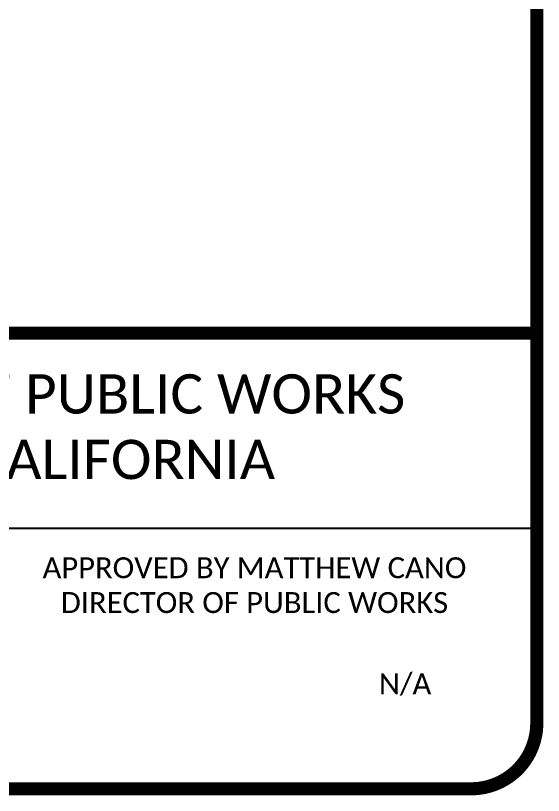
# Model space of a CAD drawing. Header units: inches. Extents: x 0 to 33.8, y 0 to 22.8.
# Drawn here: x 28.604 to 30.612, y -0.018 to 2.948 of the extents above; entities that cross this region are included whole.
import ezdxf

# ---------------------------------------------------------------- set-up
doc = ezdxf.new("R2010")
doc.units = ezdxf.units.IN
doc.header["$MEASUREMENT"] = 0
for name, color, linetype in [('AT&T NSB A&E Template Master Title Block (CD-24x36)$0$G-Anno-Titl-Thin', 4, 'CONTINUOUS'), ('AT&T NSB A&E Template Master Title Block (CD-24x36)$0$G-Anno-Ttlb-Line', 4, 'CONTINUOUS'), ('AT&T NSB A&E Template Master Title Block (CD-24x36)$0$G-Anno-Ttlb-Text', 2, 'CONTINUOUS'), ('Project Title Block (CD-24x36)$0$G-Anno-Ttlb-Text', 2, 'CONTINUOUS')]:
    doc.layers.add(name, color=color, linetype=linetype)
doc.styles.add('AT&T NSB A&E Template Master Title Block (CD-24x36)$0$Standard', font='GOTHIC.TTF')
doc.styles.add('Project Title Block (CD-24x36)$0$BAG Sub Text', font='GOTHIC.TTF')

msp = doc.modelspace()

# ---------------------------------------------------------------- linework, layer by layer
at = {"layer": 'AT&T NSB A&E Template Master Title Block (CD-24x36)$0$G-Anno-Titl-Thin', "color": 3}
msp.add_line((26.4425, 0.999), (30.5872, 0.999), dxfattribs=at)
msp.add_line((26.4425, 0.999), (30.5872, 0.999), dxfattribs=at)
at = {"layer": 'AT&T NSB A&E Template Master Title Block (CD-24x36)$0$G-Anno-Ttlb-Line', "const_width": 0.05}
msp.add_lwpolyline([(30.5872, 0.2571), (30.5872, 22.5, 0.414214), (30.3372, 22.75), (0.25, 22.75, 0.414214), (0, 22.5), (0, 0.2571, 0.414214), (0.25, 0.0071), (30.3372, 0.0071, 0.414214)], format="xyb", close=True, dxfattribs=at)
msp.add_lwpolyline([(0, 1.74), (30.5872, 1.74)], dxfattribs=at)

# ---------------------------------------------------------------- texts
at = {"layer": 'AT&T NSB A&E Template Master Title Block (CD-24x36)$0$G-Anno-Ttlb-Text', "insert": (30.0861, 0.404), "char_height": 0.079429, "width": 1.358208, "attachment_point": 5, "style": 'AT&T NSB A&E Template Master Title Block (CD-24x36)$0$Standard'}
msp.add_mtext('{\\fCalibri|b0|i0|c0|p34;N/A}', dxfattribs=at)
at = {"layer": 'Project Title Block (CD-24x36)$0$G-Anno-Ttlb-Text', "attachment_point": 5}
for s, insert, char_height, width, style in [('{\\fCalibri|b0|i0|c0|p34;DEPARTMENT OF PUBLIC WORKS\\PSAN JOSE, CALIFORNIA}', (28.5149, 1.3695), 0.149528, 3.271674, 'Project Title Block (CD-24x36)$0$BAG Sub Text'), ('{\\fCalibri|b0|i0|c0|p34;APPROVED BY MATTHEW CANO\\PDIRECTOR OF PUBLIC WORKS}', (29.5128, 0.7813), 0.079429, 1.702062, 'AT&T NSB A&E Template Master Title Block (CD-24x36)$0$Standard')]:
    msp.add_mtext(s, dxfattribs=dict(at, insert=insert, char_height=char_height, width=width, style=style))

doc.saveas('drawing.dxf')
